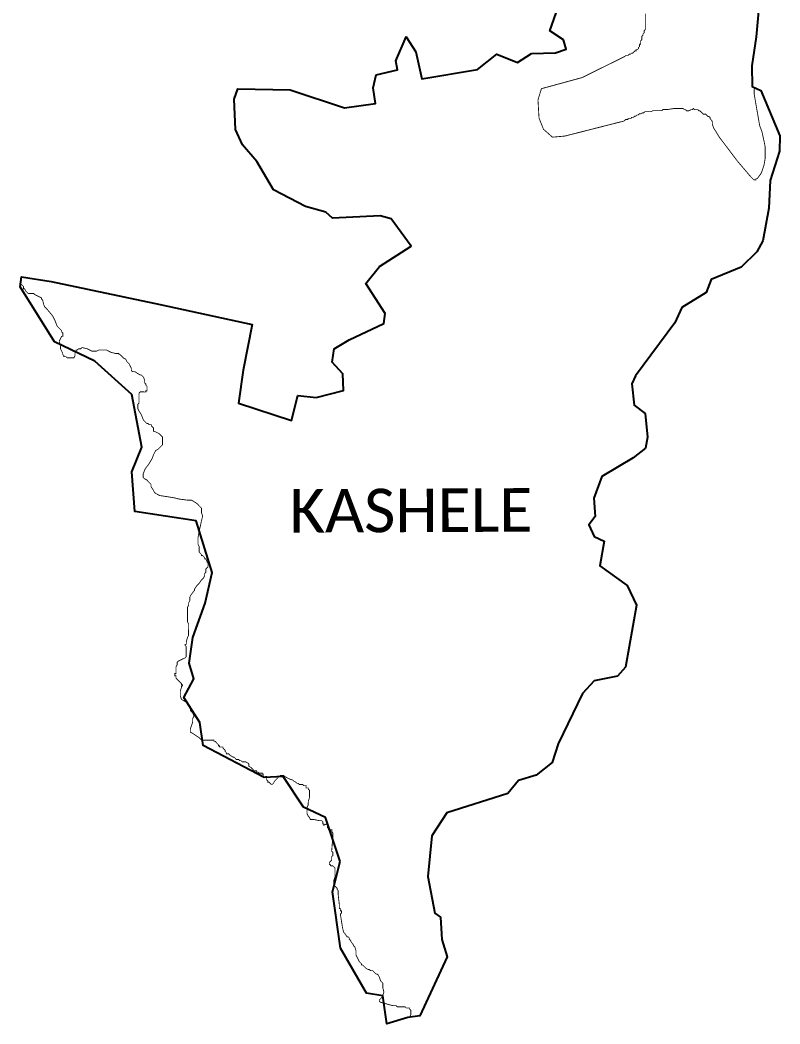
# Model space of a CAD drawing. Header units: metres. Extents: x 319409 to 322474, y 1847761 to 1853758.
# Drawn here: x 319409 to 322131, y 1847761 to 1851357 of the extents above; entities that cross this region are included whole.
import ezdxf

# ---------------------------------------------------------------- set-up
doc = ezdxf.new("R2010")
doc.units = ezdxf.units.M
for name, color, linetype in [('HAZARDS LINE', 1, 'Continuous'), ('village', 3, 'Continuous'), ('VILLAGE NAME', 250, 'Continuous')]:
    doc.layers.add(name, color=color, linetype=linetype)
doc.styles.get("Standard").update_dxf_attribs({"font": 'simplex.shx'})

msp = doc.modelspace()

# ---------------------------------------------------------------- linework, layer by layer
at = {"color": 3, "true_color": 0x00ff00, "flags": 128}
msp.add_lwpolyline([(321240.8, 1851237.2), (321327.1, 1851240.2)], dxfattribs=at)
at = {"layer": 'HAZARDS LINE', "lineweight": 18}
for points in [[(321649.2, 1851380.1, 3.03, 3.03, 0), (321648.9, 1851323.7, 3.03, 3.03, 0), (321644.8, 1851319.6, 3.03, 3.03, 0), (321644.8, 1851311.6, 3.03, 3.03, 0), (321640.7, 1851307.6, 3.03, 3.03, 0), (321640.7, 1851303.5, 3.03, 3.03, 0), (321636.7, 1851299.5, 3.03, 3.03, 0), (321636.6, 1851287.4, 3.03, 3.03, 0), (321632.6, 1851283.4, 3.03, 3.03, 0), (321632.5, 1851271.3, 3.03, 3.03, 0), (321628.5, 1851271.3, 3.03, 3.03, 0), (321628.4, 1851263.2, 3.03, 3.03, 0), (321624.4, 1851259.2, 3.03, 3.03, 0), (321624.4, 1851255.2, 3.03, 3.03, 0), (321620.3, 1851251.2, 3.03, 3.03, 0), (321616.3, 1851251.2, 3.03, 3.03, 0), (321616.2, 1851247.2, 3.03, 3.03, 0), (321612.2, 1851247.2, 3.03, 3.03, 0), (321608.2, 1851243.2, 3.03, 3.03, 0), (321604.1, 1851239.1, 3.03, 3.03, 0), (321600.1, 1851239.2, 3.03, 3.03, 0), (321596, 1851235.2, 3.03, 3.03, 0), (321592, 1851235.2, 3.03, 3.03, 0), (321587.9, 1851231.2, 3.03, 3.03, 0), (321579.9, 1851231.2, 3.03, 3.03, 0), (321575.8, 1851227.2, 3.03, 3.03, 0), (321422.2, 1851151.3, 3.03, 3.03, 0), (321276.8, 1851111.6, 3.03, 3.03, 0), (321264.5, 1851071.3, 3.03, 3.03, 0), (321268.2, 1851006.8, 3.03, 3.03, 0), (321284.1, 1850966.3, 3.03, 3.03, 0), (321316.3, 1850937.9, 3.03, 3.03, 0), (321360.6, 1850941.8, 3.03, 3.03, 0), (321562.6, 1850993.2, 3.03, 3.03, 0), (321566.6, 1850993.2, 3.03, 3.03, 0), (321574.7, 1850997.2, 3.03, 3.03, 0), (321578.8, 1851001.2, 3.03, 3.03, 0), (321586.8, 1851001.2, 3.03, 3.03, 0), (321586.8, 1851005.2, 3.03, 3.03, 0), (321598.9, 1851005.2, 3.03, 3.03, 0), (321599, 1851009.2, 3.03, 3.03, 0), (321607, 1851009.2, 3.03, 3.03, 0), (321611.1, 1851013.2, 3.03, 3.03, 0), (321615.1, 1851013.2, 3.03, 3.03, 0), (321619.2, 1851017.2, 3.03, 3.03, 0), (321623.2, 1851017.2, 3.03, 3.03, 0), (321627.3, 1851021.2, 3.03, 3.03, 0), (321631.3, 1851021.2, 3.03, 3.03, 0), (321639.4, 1851025.2, 3.03, 3.03, 0), (321643.4, 1851025.1, 3.03, 3.03, 0), (321647.5, 1851029.1, 3.03, 3.03, 0), (321671.7, 1851029, 3.03, 3.03, 0), (321675.7, 1851033, 3.03, 3.03, 0), (321708, 1851032.9, 3.03, 3.03, 0), (321712, 1851036.9, 3.03, 3.03, 0), (321728.2, 1851036.8, 3.03, 3.03, 0), (321752.4, 1851040.7, 3.03, 3.03, 0), (321784.7, 1851040.6, 3.03, 3.03, 0), (321788.7, 1851036.5, 3.03, 3.03, 0), (321792.7, 1851036.5, 3.03, 3.03, 0), (321796.7, 1851032.5, 3.03, 3.03, 0), (321804.8, 1851032.4, 3.03, 3.03, 0), (321812.9, 1851036.4, 3.03, 3.03, 0), (321816.9, 1851036.4, 3.03, 3.03, 0), (321821, 1851040.4, 3.03, 3.03, 0), (321825, 1851036.4, 3.03, 3.03, 0), (321837.1, 1851036.3, 3.03, 3.03, 0), (321841.1, 1851032.2, 3.03, 3.03, 0), (321845.1, 1851032.2, 3.03, 3.03, 0), (321849.2, 1851028.2, 3.03, 3.03, 0), (321857.2, 1851020.1, 3.03, 3.03, 0), (321865.2, 1851020, 3.03, 3.03, 0), (321869.3, 1851016, 3.03, 3.03, 0), (321873.3, 1851011.9, 3.03, 3.03, 0), (321877.3, 1851011.9, 3.03, 3.03, 0), (321881.3, 1851007.8, 3.03, 3.03, 0), (321881.3, 1851003.8, 3.03, 3.03, 0), (321885.3, 1850999.8, 3.03, 3.03, 0), (321885.3, 1850995.7, 3.03, 3.03, 0), (321889.3, 1850995.7, 3.03, 3.03, 0), (321889.3, 1850983.6, 3.03, 3.03, 0), (321893.3, 1850971.5, 3.03, 3.03, 0), (321901.3, 1850959.3, 3.03, 3.03, 0), (321913.3, 1850939.1, 3.03, 3.03, 0), (321977.4, 1850854.1, 3.03, 3.03, 0), (322025.5, 1850797.4, 3.03, 3.03, 0), (322033.6, 1850789.3, 3.03, 3.03, 0), (322037.6, 1850785.2, 3.03, 3.03, 0), (322045.6, 1850785.2, 3.03, 3.03, 0), (322045.7, 1850789.2, 3.03, 3.03, 0), (322049.7, 1850789.2, 3.03, 3.03, 0), (322061.9, 1850805.3, 3.03, 3.03, 0), (322065.9, 1850813.3, 3.03, 3.03, 0), (322070, 1850825.4, 3.03, 3.03, 0), (322074.1, 1850837.5, 3.03, 3.03, 0), (322078.3, 1850861.7, 3.03, 3.03, 0), (322078.5, 1850902, 3.03, 3.03, 0), (322074.5, 1850922.2, 3.03, 3.03, 0), (322066.6, 1850958.5, 3.03, 3.03, 0), (322058.7, 1850978.8, 3.03, 3.03, 0), (322039, 1851091.8, 3.03, 3.03, 0), (322039.1, 1851107.9, 3.03, 3.03, 0), (322040.4, 1851115.8, 3.03, 3.03, 0)], [(320804.5, 1847784.7, 3.03, 3.03, 0), (320804.9, 1847785.5, 3.03, 3.03, 0), (320809, 1847793.5, 3.03, 3.03, 0), (320809.1, 1847809.7, 3.03, 3.03, 0), (320805.1, 1847813.7, 3.03, 3.03, 0), (320805.1, 1847817.7, 3.03, 3.03, 0), (320793, 1847817.8, 3.03, 3.03, 0), (320789, 1847821.9, 3.03, 3.03, 0), (320760.7, 1847822, 3.03, 3.03, 0), (320756.7, 1847826, 3.03, 3.03, 0), (320744.6, 1847826.1, 3.03, 3.03, 0), (320700.3, 1847838.4, 3.03, 3.03, 0), (320696.3, 1847842.5, 3.03, 3.03, 0), (320696.3, 1847846.5, 3.03, 3.03, 0), (320704.4, 1847854.5, 3.03, 3.03, 0), (320708.5, 1847862.6, 3.03, 3.03, 0), (320712.6, 1847874.7, 3.03, 3.03, 0), (320708.6, 1847890.8, 3.03, 3.03, 0), (320708.7, 1847907, 3.03, 3.03, 0), (320704.7, 1847911, 3.03, 3.03, 0), (320700.7, 1847915.1, 3.03, 3.03, 0), (320696.7, 1847927.2, 3.03, 3.03, 0), (320692.7, 1847935.3, 3.03, 3.03, 0), (320688.7, 1847939.3, 3.03, 3.03, 0), (320684.6, 1847939.4, 3.03, 3.03, 0), (320676.6, 1847947.5, 3.03, 3.03, 0), (320672.6, 1847951.5, 3.03, 3.03, 0), (320664.5, 1847951.6, 3.03, 3.03, 0), (320660.5, 1847955.6, 3.03, 3.03, 0), (320656.5, 1847955.6, 3.03, 3.03, 0), (320648.4, 1847959.7, 3.03, 3.03, 0), (320644.4, 1847963.8, 3.03, 3.03, 0), (320636.4, 1847971.9, 3.03, 3.03, 0), (320632.4, 1847971.9, 3.03, 3.03, 0), (320632.4, 1847975.9, 3.03, 3.03, 0), (320624.4, 1847984, 3.03, 3.03, 0), (320616.4, 1848000.2, 3.03, 3.03, 0), (320612.4, 1848008.3, 3.03, 3.03, 0), (320612.4, 1848024.4, 3.03, 3.03, 0), (320608.5, 1848036.5, 3.03, 3.03, 0), (320604.5, 1848040.6, 3.03, 3.03, 0), (320600.5, 1848048.7, 3.03, 3.03, 0), (320596.4, 1848052.7, 3.03, 3.03, 0), (320592.5, 1848060.8, 3.03, 3.03, 0), (320588.4, 1848064.9, 3.03, 3.03, 0), (320588.5, 1848068.9, 3.03, 3.03, 0), (320584.4, 1848073, 3.03, 3.03, 0), (320580.4, 1848073, 3.03, 3.03, 0), (320572.4, 1848085.1, 3.03, 3.03, 0), (320568.4, 1848089.2, 3.03, 3.03, 0), (320564.4, 1848105.3, 3.03, 3.03, 0), (320556.6, 1848153.8, 3.03, 3.03, 0), (320560.6, 1848157.8, 3.03, 3.03, 0), (320560.7, 1848165.9, 3.03, 3.03, 0), (320556.7, 1848165.9, 3.03, 3.03, 0), (320556.7, 1848174, 3.03, 3.03, 0), (320552.7, 1848174, 3.03, 3.03, 0), (320552.7, 1848190.1, 3.03, 3.03, 0), (320548.9, 1848222.4, 3.03, 3.03, 0), (320548.9, 1848238.6, 3.03, 3.03, 0), (320544.9, 1848242.6, 3.03, 3.03, 0), (320544.9, 1848246.6, 3.03, 3.03, 0), (320536.9, 1848254.8, 3.03, 3.03, 0), (320532.9, 1848258.8, 3.03, 3.03, 0), (320533, 1848274.9, 3.03, 3.03, 0), (320537.1, 1848287, 3.03, 3.03, 0), (320537.2, 1848319.3, 3.03, 3.03, 0), (320533.2, 1848323.4, 3.03, 3.03, 0), (320529.2, 1848327.4, 3.03, 3.03, 0), (320521.1, 1848327.5, 3.03, 3.03, 0), (320521.1, 1848331.5, 3.03, 3.03, 0), (320517.1, 1848331.5, 3.03, 3.03, 0), (320517.2, 1848339.6, 3.03, 3.03, 0), (320525.3, 1848347.6, 3.03, 3.03, 0), (320525.3, 1848359.7, 3.03, 3.03, 0), (320529.4, 1848363.7, 3.03, 3.03, 0), (320529.4, 1848375.8, 3.03, 3.03, 0), (320525.4, 1848379.9, 3.03, 3.03, 0), (320529.7, 1848432.3, 3.03, 3.03, 0), (320529.8, 1848444.4, 3.03, 3.03, 0), (320525.7, 1848448.5, 3.03, 3.03, 0), (320525.8, 1848456.5, 3.03, 3.03, 0), (320521.7, 1848456.5, 3.03, 3.03, 0), (320521.7, 1848452.5, 3.03, 3.03, 0), (320517.7, 1848456.6, 3.03, 3.03, 0), (320513.7, 1848456.6, 3.03, 3.03, 0), (320513.7, 1848460.6, 3.03, 3.03, 0), (320509.7, 1848464.7, 3.03, 3.03, 0), (320509.7, 1848472.7, 3.03, 3.03, 0), (320505.7, 1848476.8, 3.03, 3.03, 0), (320497.6, 1848472.8, 3.03, 3.03, 0), (320497.6, 1848476.8, 3.03, 3.03, 0), (320493.6, 1848476.9, 3.03, 3.03, 0), (320493.6, 1848484.9, 3.03, 3.03, 0), (320489.6, 1848489, 3.03, 3.03, 0), (320481.6, 1848489, 3.03, 3.03, 0), (320461.4, 1848493.2, 3.03, 3.03, 0), (320449.3, 1848493.2, 3.03, 3.03, 0), (320445.3, 1848501.3, 3.03, 3.03, 0), (320441.3, 1848505.4, 3.03, 3.03, 0), (320437.3, 1848513.4, 3.03, 3.03, 0), (320437.4, 1848537.6, 3.03, 3.03, 0), (320441.5, 1848545.7, 3.03, 3.03, 0), (320441.6, 1848557.8, 3.03, 3.03, 0), (320445.7, 1848569.9, 3.03, 3.03, 0), (320445.8, 1848598.1, 3.03, 3.03, 0), (320441.8, 1848602.2, 3.03, 3.03, 0), (320441.8, 1848606.2, 3.03, 3.03, 0), (320433.7, 1848606.2, 3.03, 3.03, 0), (320433.8, 1848614.3, 3.03, 3.03, 0), (320425.7, 1848614.4, 3.03, 3.03, 0), (320421.7, 1848618.4, 3.03, 3.03, 0), (320409.6, 1848618.5, 3.03, 3.03, 0), (320405.6, 1848622.5, 3.03, 3.03, 0), (320401.5, 1848622.5, 3.03, 3.03, 0), (320397.5, 1848626.6, 3.03, 3.03, 0), (320389.5, 1848630.7, 3.03, 3.03, 0), (320385.5, 1848634.7, 3.03, 3.03, 0), (320373.4, 1848638.8, 3.03, 3.03, 0), (320357.3, 1848647, 3.03, 3.03, 0), (320353.3, 1848651, 3.03, 3.03, 0), (320341.2, 1848651.1, 3.03, 3.03, 0), (320337.1, 1848647.1, 3.03, 3.03, 0), (320333.1, 1848643, 3.03, 3.03, 0), (320325, 1848635, 3.03, 3.03, 0), (320320.9, 1848631, 3.03, 3.03, 0), (320316.8, 1848622.9, 3.03, 3.03, 0), (320312.8, 1848618.9, 3.03, 3.03, 0), (320308.7, 1848619, 3.03, 3.03, 0), (320304.7, 1848623, 3.03, 3.03, 0), (320300.7, 1848627.1, 3.03, 3.03, 0), (320296.7, 1848627.1, 3.03, 3.03, 0), (320296.7, 1848631.1, 3.03, 3.03, 0), (320292.7, 1848635.2, 3.03, 3.03, 0), (320292.7, 1848647.3, 3.03, 3.03, 0), (320288.7, 1848647.3, 3.03, 3.03, 0), (320280.6, 1848643.3, 3.03, 3.03, 0), (320276.6, 1848647.3, 3.03, 3.03, 0), (320280.7, 1848651.4, 3.03, 3.03, 0), (320280.7, 1848655.4, 3.03, 3.03, 0), (320276.6, 1848655.4, 3.03, 3.03, 0), (320276.7, 1848659.5, 3.03, 3.03, 0), (320264.6, 1848659.5, 3.03, 3.03, 0), (320260.5, 1848663.6, 3.03, 3.03, 0), (320256.5, 1848663.6, 3.03, 3.03, 0), (320256.5, 1848667.6, 3.03, 3.03, 0), (320244.4, 1848667.7, 3.03, 3.03, 0), (320244.5, 1848671.7, 3.03, 3.03, 0), (320236.4, 1848679.8, 3.03, 3.03, 0), (320228.4, 1848683.9, 3.03, 3.03, 0), (320228.4, 1848692, 3.03, 3.03, 0), (320224.4, 1848696, 3.03, 3.03, 0), (320216.4, 1848700.1, 3.03, 3.03, 0), (320204.3, 1848700.1, 3.03, 3.03, 0), (320200.2, 1848704.2, 3.03, 3.03, 0), (320196.2, 1848704.2, 3.03, 3.03, 0), (320192.2, 1848708.3, 3.03, 3.03, 0), (320184.1, 1848708.3, 3.03, 3.03, 0), (320176.1, 1848716.4, 3.03, 3.03, 0), (320172.1, 1848716.4, 3.03, 3.03, 0), (320160, 1848724.6, 3.03, 3.03, 0), (320156, 1848728.6, 3.03, 3.03, 0), (320147.9, 1848728.7, 3.03, 3.03, 0), (320147.9, 1848732.7, 3.03, 3.03, 0), (320143.9, 1848736.7, 3.03, 3.03, 0), (320143.9, 1848740.8, 3.03, 3.03, 0), (320139.9, 1848744.8, 3.03, 3.03, 0), (320135.9, 1848748.9, 3.03, 3.03, 0), (320135.9, 1848752.9, 3.03, 3.03, 0), (320123.8, 1848753, 3.03, 3.03, 0), (320123.8, 1848757, 3.03, 3.03, 0), (320119.8, 1848757, 3.03, 3.03, 0), (320119.8, 1848761.1, 3.03, 3.03, 0), (320111.8, 1848769.2, 3.03, 3.03, 0), (320107.8, 1848773.2, 3.03, 3.03, 0), (320103.8, 1848773.2, 3.03, 3.03, 0), (320103.8, 1848777.3, 3.03, 3.03, 0), (320059.4, 1848777.5, 3.03, 3.03, 0), (320051.4, 1848785.6, 3.03, 3.03, 0), (320027.3, 1848801.9, 3.03, 3.03, 0), (320019.2, 1848805.9, 3.03, 3.03, 0), (320019.3, 1848818, 3.03, 3.03, 0), (320023.4, 1848830.1, 3.03, 3.03, 0), (320027.4, 1848842.2, 3.03, 3.03, 0), (320027.5, 1848854.3, 3.03, 3.03, 0), (320031.6, 1848862.4, 3.03, 3.03, 0), (320031.6, 1848866.4, 3.03, 3.03, 0), (320027.6, 1848874.5, 3.03, 3.03, 0), (320023.6, 1848878.5, 3.03, 3.03, 0), (320019.6, 1848882.6, 3.03, 3.03, 0), (320019.6, 1848894.7, 3.03, 3.03, 0), (320015.6, 1848898.7, 3.03, 3.03, 0), (320015.6, 1848902.8, 3.03, 3.03, 0), (320011.6, 1848906.8, 3.03, 3.03, 0), (320007.6, 1848910.9, 3.03, 3.03, 0), (319995.5, 1848919, 3.03, 3.03, 0), (319987.5, 1848923.1, 3.03, 3.03, 0), (319983.5, 1848935.2, 3.03, 3.03, 0), (319983.6, 1848955.4, 3.03, 3.03, 0), (319987.7, 1848967.5, 3.03, 3.03, 0), (319987.7, 1848971.5, 3.03, 3.03, 0), (319991.8, 1848971.5, 3.03, 3.03, 0), (319991.8, 1848975.5, 3.03, 3.03, 0), (319987.8, 1848975.5, 3.03, 3.03, 0), (319987.8, 1848979.6, 3.03, 3.03, 0), (319983.8, 1848983.6, 3.03, 3.03, 0), (319979.7, 1848987.7, 3.03, 3.03, 0), (319971.7, 1848995.8, 3.03, 3.03, 0), (319967.7, 1848999.8, 3.03, 3.03, 0), (319967.7, 1849007.9, 3.03, 3.03, 0), (319963.7, 1849007.9, 3.03, 3.03, 0), (319963.7, 1849016, 3.03, 3.03, 0), (319967.8, 1849016, 3.03, 3.03, 0), (319967.9, 1849040.2, 3.03, 3.03, 0), (319972, 1849048.2, 3.03, 3.03, 0), (319972, 1849056.3, 3.03, 3.03, 0), (319976.1, 1849060.3, 3.03, 3.03, 0), (319992.2, 1849068.3, 3.03, 3.03, 0), (320000.3, 1849072.3, 3.03, 3.03, 0), (320004.4, 1849076.3, 3.03, 3.03, 0), (320004.5, 1849112.6, 3.03, 3.03, 0), (320000.5, 1849116.7, 3.03, 3.03, 0), (320000.6, 1849120.7, 3.03, 3.03, 0), (320004.6, 1849120.7, 3.03, 3.03, 0), (320004.6, 1849128.8, 3.03, 3.03, 0), (320008.7, 1849144.9, 3.03, 3.03, 0), (320012.8, 1849152.9, 3.03, 3.03, 0), (320013, 1849193.3, 3.03, 3.03, 0), (320009, 1849201.4, 3.03, 3.03, 0), (320009.3, 1849253.8, 3.03, 3.03, 0), (320013.3, 1849261.9, 3.03, 3.03, 0), (320013.4, 1849269.9, 3.03, 3.03, 0), (320017.4, 1849278, 3.03, 3.03, 0), (320017.5, 1849290.1, 3.03, 3.03, 0), (320021.6, 1849298.1, 3.03, 3.03, 0), (320033.8, 1849314.2, 3.03, 3.03, 0), (320033.8, 1849318.2, 3.03, 3.03, 0), (320041.9, 1849330.3, 3.03, 3.03, 0), (320050, 1849338.3, 3.03, 3.03, 0), (320058.1, 1849350.4, 3.03, 3.03, 0), (320066.2, 1849358.4, 3.03, 3.03, 0), (320070.3, 1849366.5, 3.03, 3.03, 0), (320070.3, 1849374.5, 3.03, 3.03, 0), (320074.4, 1849378.6, 3.03, 3.03, 0), (320074.5, 1849390.7, 3.03, 3.03, 0), (320082.6, 1849398.7, 3.03, 3.03, 0), (320082.6, 1849410.8, 3.03, 3.03, 0), (320078.6, 1849414.8, 3.03, 3.03, 0), (320078.6, 1849418.9, 3.03, 3.03, 0), (320074.6, 1849427, 3.03, 3.03, 0), (320070.6, 1849427, 3.03, 3.03, 0), (320070.6, 1849431, 3.03, 3.03, 0), (320066.6, 1849435.1, 3.03, 3.03, 0), (320062.6, 1849439.1, 3.03, 3.03, 0), (320058.6, 1849439.2, 3.03, 3.03, 0), (320058.6, 1849443.2, 3.03, 3.03, 0), (320054.6, 1849447.2, 3.03, 3.03, 0), (320050.5, 1849451.3, 3.03, 3.03, 0), (320050.6, 1849471.5, 3.03, 3.03, 0), (320046.7, 1849479.6, 3.03, 3.03, 0), (320046.8, 1849503.8, 3.03, 3.03, 0), (320050.9, 1849527.9, 3.03, 3.03, 0), (320055, 1849544.1, 3.03, 3.03, 0), (320059.2, 1849564.2, 3.03, 3.03, 0), (320063.3, 1849580.3, 3.03, 3.03, 0), (320059.3, 1849592.5, 3.03, 3.03, 0), (320059.4, 1849608.6, 3.03, 3.03, 0), (320055.4, 1849612.6, 3.03, 3.03, 0), (320051.3, 1849616.7, 3.03, 3.03, 0), (320043.3, 1849624.8, 3.03, 3.03, 0), (320031.3, 1849632.9, 3.03, 3.03, 0), (320023.2, 1849637, 3.03, 3.03, 0), (320011.1, 1849637.1, 3.03, 3.03, 0), (319978.9, 1849641.3, 3.03, 3.03, 0), (319962.7, 1849645.4, 3.03, 3.03, 0), (319938.6, 1849649.5, 3.03, 3.03, 0), (319910.3, 1849653.7, 3.03, 3.03, 0), (319894.2, 1849661.8, 3.03, 3.03, 0), (319890.2, 1849665.9, 3.03, 3.03, 0), (319886.2, 1849674, 3.03, 3.03, 0), (319878.2, 1849686.1, 3.03, 3.03, 0), (319878.3, 1849694.2, 3.03, 3.03, 0), (319874.2, 1849698.2, 3.03, 3.03, 0), (319862.2, 1849710.4, 3.03, 3.03, 0), (319854.2, 1849714.5, 3.03, 3.03, 0), (319850.1, 1849718.5, 3.03, 3.03, 0), (319850.2, 1849730.6, 3.03, 3.03, 0), (319854.3, 1849742.7, 3.03, 3.03, 0), (319858.4, 1849750.8, 3.03, 3.03, 0), (319870.5, 1849766.8, 3.03, 3.03, 0), (319882.7, 1849787, 3.03, 3.03, 0), (319886.8, 1849799, 3.03, 3.03, 0), (319890.9, 1849807.1, 3.03, 3.03, 0), (319895, 1849815.1, 3.03, 3.03, 0), (319903.1, 1849819.1, 3.03, 3.03, 0), (319907.1, 1849823.2, 3.03, 3.03, 0), (319919.3, 1849835.2, 3.03, 3.03, 0), (319919.4, 1849863.4, 3.03, 3.03, 0), (319915.4, 1849867.5, 3.03, 3.03, 0), (319907.4, 1849875.6, 3.03, 3.03, 0), (319891.3, 1849883.7, 3.03, 3.03, 0), (319887.2, 1849883.8, 3.03, 3.03, 0), (319887.3, 1849895.9, 3.03, 3.03, 0), (319883.3, 1849899.9, 3.03, 3.03, 0), (319879.3, 1849904, 3.03, 3.03, 0), (319879.3, 1849908, 3.03, 3.03, 0), (319871.2, 1849908.1, 3.03, 3.03, 0), (319867.2, 1849912.1, 3.03, 3.03, 0), (319863.2, 1849912.1, 3.03, 3.03, 0), (319859.2, 1849916.2, 3.03, 3.03, 0), (319851.1, 1849924.3, 3.03, 3.03, 0), (319843.2, 1849944.5, 3.03, 3.03, 0), (319835.2, 1849956.6, 3.03, 3.03, 0), (319831.2, 1849964.7, 3.03, 3.03, 0), (319831.2, 1849980.9, 3.03, 3.03, 0), (319835.3, 1849984.9, 3.03, 3.03, 0), (319835.5, 1850021.2, 3.03, 3.03, 0), (319839.5, 1850025.2, 3.03, 3.03, 0), (319859.7, 1850025.1, 3.03, 3.03, 0), (319859.7, 1850029.1, 3.03, 3.03, 0), (319863.7, 1850029.1, 3.03, 3.03, 0), (319863.8, 1850045.3, 3.03, 3.03, 0), (319859.8, 1850049.3, 3.03, 3.03, 0), (319859.8, 1850053.3, 3.03, 3.03, 0), (319855.8, 1850057.4, 3.03, 3.03, 0), (319855.8, 1850065.5, 3.03, 3.03, 0), (319851.9, 1850077.6, 3.03, 3.03, 0), (319847.9, 1850081.6, 3.03, 3.03, 0), (319843.8, 1850085.7, 3.03, 3.03, 0), (319839.8, 1850085.7, 3.03, 3.03, 0), (319819.7, 1850097.9, 3.03, 3.03, 0), (319811.6, 1850098, 3.03, 3.03, 0), (319807.6, 1850102, 3.03, 3.03, 0), (319807.7, 1850110.1, 3.03, 3.03, 0), (319803.7, 1850118.2, 3.03, 3.03, 0), (319799.7, 1850126.3, 3.03, 3.03, 0), (319791.6, 1850134.4, 3.03, 3.03, 0), (319787.6, 1850142.5, 3.03, 3.03, 0), (319779.6, 1850146.5, 3.03, 3.03, 0), (319767.6, 1850158.7, 3.03, 3.03, 0), (319763.5, 1850158.7, 3.03, 3.03, 0), (319763.5, 1850162.7, 3.03, 3.03, 0), (319751.4, 1850162.8, 3.03, 3.03, 0), (319735.3, 1850166.9, 3.03, 3.03, 0), (319719.2, 1850175.1, 3.03, 3.03, 0), (319691, 1850175.2, 3.03, 3.03, 0), (319682.9, 1850171.2, 3.03, 3.03, 0), (319666.8, 1850171.3, 3.03, 3.03, 0), (319650.7, 1850179.4, 3.03, 3.03, 0), (319634.6, 1850183.5, 3.03, 3.03, 0), (319630.5, 1850183.6, 3.03, 3.03, 0), (319626.5, 1850179.5, 3.03, 3.03, 0), (319618.4, 1850179.6, 3.03, 3.03, 0), (319614.3, 1850175.6, 3.03, 3.03, 0), (319610.3, 1850175.6, 3.03, 3.03, 0), (319610.3, 1850171.5, 3.03, 3.03, 0), (319606.3, 1850171.6, 3.03, 3.03, 0), (319606.2, 1850155.4, 3.03, 3.03, 0), (319602.1, 1850147.4, 3.03, 3.03, 0), (319577.9, 1850147.5, 3.03, 3.03, 0), (319573.9, 1850151.5, 3.03, 3.03, 0), (319565.8, 1850151.6, 3.03, 3.03, 0), (319565.8, 1850155.6, 3.03, 3.03, 0), (319561.8, 1850159.7, 3.03, 3.03, 0), (319561.9, 1850163.7, 3.03, 3.03, 0), (319557.9, 1850171.8, 3.03, 3.03, 0), (319553.9, 1850179.9, 3.03, 3.03, 0), (319553.9, 1850188, 3.03, 3.03, 0), (319549.9, 1850204.1, 3.03, 3.03, 0), (319550, 1850208.1, 3.03, 3.03, 0), (319554, 1850216.2, 3.03, 3.03, 0), (319558.1, 1850224.2, 3.03, 3.03, 0), (319562.1, 1850224.2, 3.03, 3.03, 0), (319562.2, 1850236.3, 3.03, 3.03, 0), (319558.2, 1850240.4, 3.03, 3.03, 0), (319558.2, 1850244.4, 3.03, 3.03, 0), (319550.2, 1850252.5, 3.03, 3.03, 0), (319542.2, 1850260.6, 3.03, 3.03, 0), (319534.2, 1850280.8, 3.03, 3.03, 0), (319526.2, 1850297, 3.03, 3.03, 0), (319506.1, 1850321.3, 3.03, 3.03, 0), (319498.1, 1850329.4, 3.03, 3.03, 0), (319494.1, 1850337.5, 3.03, 3.03, 0), (319490.2, 1850353.7, 3.03, 3.03, 0), (319486.1, 1850357.7, 3.03, 3.03, 0), (319486.2, 1850361.8, 3.03, 3.03, 0), (319478.1, 1850365.8, 3.03, 3.03, 0), (319470.1, 1850369.9, 3.03, 3.03, 0), (319462, 1850374, 3.03, 3.03, 0), (319458, 1850378, 3.03, 3.03, 0), (319437.8, 1850378.1, 3.03, 3.03, 0), (319429.8, 1850386.2, 3.03, 3.03, 0), (319425.8, 1850394.3, 3.03, 3.03, 0), (319421.8, 1850394.3, 3.03, 3.03, 0), (319421.8, 1850402.4, 3.03, 3.03, 0), (319417.8, 1850406.5, 3.03, 3.03, 0), (319410.9, 1850413.4, 3.03, 3.03, 0)]]:
    msp.add_lwpolyline(points, format="xyseb", dxfattribs=at)
at = {"layer": 'village', "color": 3, "true_color": 0x00ff00}
for points in [[(322059.1, 1851442.7, 0), (322046.3, 1851297.5, 0), (322030.9, 1851193.9, 0), (322031.6, 1851119.8, 0), (322063.2, 1851105.6, 0), (322131.2, 1850943, 0), (322129.1, 1850888, 0), (322096.5, 1850782.6, 0), (322091.9, 1850683.2, 0), (322069.6, 1850567, 0), (322049, 1850527, 0), (321992.3, 1850472, 0), (321884.6, 1850428.4, 0), (321867.3, 1850381.7, 0), (321779.4, 1850327.8, 0), (321755.3, 1850272.2, 0), (321613.8, 1850082.5, 0), (321600.7, 1850054.4, 0), (321609.6, 1849977.6, 0), (321648.3, 1849947.8, 0), (321657.3, 1849863.3, 0), (321649.5, 1849823.2, 0), (321606, 1849789.1, 0), (321493, 1849721.9, 0), (321465.1, 1849644.8, 0), (321469, 1849579.1, 0), (321446.3, 1849549.1, 0), (321465.3, 1849507, 0), (321501.5, 1849490, 0), (321485.5, 1849401.6, 0), (321584.4, 1849331.3, 0), (321616.9, 1849261.6, 0), (321577.9, 1849038.7, 0), (321549.3, 1849006.5, 0), (321465.9, 1848990.6, 0), (321423.8, 1848945, 0), (321336.6, 1848764.5, 0), (321315.6, 1848697.1, 0), (321257.5, 1848652.1, 0), (321195, 1848633.3, 0), (321157.1, 1848586.5, 0), (320938.4, 1848517, 0), (320884, 1848434.7, 0), (320870.2, 1848289.5, 0), (320895.5, 1848157.4, 0), (320914.9, 1848142.8, 0), (320920.4, 1848063.7, 0), (320939.1, 1848001.4, 0), (320841.8, 1847789.5, 0), (320797.9, 1847783.8, 0), (320723.6, 1847760.8, 0), (320708.3, 1847861.4, 0), (320650.4, 1847870.9, 0), (320557.3, 1848031.7, 0), (320528.2, 1848233.6, 0), (320556.4, 1848343.1, 0)], [(322059.1, 1851442.7, 0), (322046.3, 1851297.5, 0), (322030.9, 1851193.9, 0), (322031.6, 1851119.8, 0), (322063.2, 1851105.6, 0), (322131.2, 1850943, 0), (322129.1, 1850888, 0), (322096.5, 1850782.6, 0), (322091.9, 1850683.2, 0), (322069.6, 1850567, 0), (322049, 1850527, 0), (321992.3, 1850472, 0), (321884.6, 1850428.4, 0), (321867.3, 1850381.7, 0), (321779.4, 1850327.8, 0), (321755.3, 1850272.2, 0), (321613.8, 1850082.5, 0), (321600.7, 1850054.4, 0), (321609.6, 1849977.6, 0), (321648.3, 1849947.8, 0), (321657.3, 1849863.3, 0), (321649.5, 1849823.2, 0), (321606, 1849789.1, 0), (321493, 1849721.9, 0), (321465.1, 1849644.8, 0), (321469, 1849579.1, 0), (321446.3, 1849549.1, 0), (321465.3, 1849507, 0), (321501.5, 1849490, 0), (321485.5, 1849401.6, 0), (321584.4, 1849331.3, 0), (321616.9, 1849261.6, 0), (321577.9, 1849038.7, 0), (321549.3, 1849006.5, 0), (321465.9, 1848990.6, 0), (321423.8, 1848945, 0), (321336.6, 1848764.5, 0), (321315.6, 1848697.1, 0), (321257.5, 1848652.1, 0), (321195, 1848633.3, 0), (321157.1, 1848586.5, 0), (320938.4, 1848517, 0), (320884, 1848434.7, 0), (320870.2, 1848289.5, 0), (320895.5, 1848157.4, 0), (320914.9, 1848142.8, 0), (320920.4, 1848063.7, 0), (320939.1, 1848001.4, 0), (320841.8, 1847789.5, 0), (320797.9, 1847783.8, 0), (320723.6, 1847760.8, 0), (320708.3, 1847861.4, 0), (320650.4, 1847870.9, 0), (320557.3, 1848031.7, 0), (320528.2, 1848233.6, 0), (320556.4, 1848343.1, 0)], [(321327.1, 1851240.2, 0), (321365.9, 1851253.1, 0), (321355.5, 1851286.8, 0), (321307.1, 1851318.5, 0), (321337.2, 1851403.9, 0)], [(321327.1, 1851240.2, 0), (321365.9, 1851253.1, 0), (321355.5, 1851286.8, 0), (321307.1, 1851318.5, 0), (321337.2, 1851403.9, 0)], [(320556.4, 1848343.1, 0), (320502.8, 1848499.8, 0), (320424.4, 1848537.6, 0), (320351.2, 1848647.3, 0), (320283.4, 1848643.1, 0), (320064.9, 1848758, 0), (320052.9, 1848840.5, 0), (319995.3, 1848930.1, 0), (320031.4, 1848996.7, 0), (320015.2, 1849053.8, 0), (320027.9, 1849144.7, 0), (320072.4, 1849268.3, 0), (320097.5, 1849377.9, 0), (320040.2, 1849562.7, 0), (319820.9, 1849597, 0), (319809.7, 1849738.9, 0), (319845.7, 1849827.2, 0), (319809.5, 1850015.7, 0), (319677.2, 1850135.3, 0), (319532.3, 1850204.7, 0), (319409.3, 1850401.3, 0), (319414.2, 1850437.1, 0), (319520.5, 1850420.9, 0), (319910.7, 1850338.7, 0), (320241, 1850266.4, 0), (320208.7, 1850103.6, 0), (320191.7, 1849984.9, 0), (320381.2, 1849923, 0), (320404.5, 1850012, 0), (320470, 1850004.6, 0), (320568.3, 1850030.1, 0), (320565.8, 1850089.6, 0), (320526.9, 1850131.7, 0), (320534.2, 1850179.1, 0), (320588.1, 1850212.2, 0), (320712.7, 1850269.7, 0), (320717.2, 1850306.1, 0), (320648.3, 1850413.1, 0), (320697.3, 1850474.3, 0), (320810.1, 1850547.2, 0), (320738.2, 1850645.6, 0), (320699.5, 1850655.8, 0), (320528.7, 1850648.1, 0), (320504.8, 1850669.2, 0), (320432.2, 1850688.9, 0), (320317, 1850749.5, 0), (320257.3, 1850851.3, 0), (320205.5, 1850910.9, 0), (320181.5, 1850965.1, 0), (320176.6, 1851074.6, 0), (320189.8, 1851111.1, 0), (320377.3, 1851107.1, 0), (320571.7, 1851042.5, 0), (320682.7, 1851058.2, 0), (320674.4, 1851114.8, 0), (320684.8, 1851160.8, 0), (320760.7, 1851179, 0), (320755.5, 1851211.1, 0), (320792, 1851297.4, 0), (320826.6, 1851244, 0), (320848.8, 1851147, 0), (321047.8, 1851180, 0), (321117.2, 1851235.3, 0), (321190.6, 1851205.4, 0), (321240.7, 1851237.3, 0)], [(320556.4, 1848343.1, 0), (320502.8, 1848499.8, 0), (320424.4, 1848537.6, 0), (320351.2, 1848647.3, 0), (320283.4, 1848643.1, 0), (320064.9, 1848758, 0), (320052.9, 1848840.5, 0), (319995.3, 1848930.1, 0), (320031.4, 1848996.7, 0), (320015.2, 1849053.8, 0), (320027.9, 1849144.7, 0), (320072.4, 1849268.3, 0), (320097.5, 1849377.9, 0), (320040.2, 1849562.7, 0), (319820.9, 1849597, 0), (319809.7, 1849738.9, 0), (319845.7, 1849827.2, 0), (319809.5, 1850015.7, 0), (319677.2, 1850135.3, 0), (319532.3, 1850204.7, 0), (319409.3, 1850401.3, 0), (319414.2, 1850437.1, 0), (319520.5, 1850420.9, 0), (319910.7, 1850338.7, 0), (320241, 1850266.4, 0), (320208.7, 1850103.6, 0), (320191.7, 1849984.9, 0), (320381.2, 1849923, 0), (320404.5, 1850012, 0), (320470, 1850004.6, 0), (320568.3, 1850030.1, 0), (320565.8, 1850089.6, 0), (320526.9, 1850131.7, 0), (320534.2, 1850179.1, 0), (320588.1, 1850212.2, 0), (320712.7, 1850269.7, 0), (320717.2, 1850306.1, 0), (320648.3, 1850413.1, 0), (320697.3, 1850474.3, 0), (320810.1, 1850547.2, 0), (320738.2, 1850645.6, 0), (320699.5, 1850655.8, 0), (320528.7, 1850648.1, 0), (320504.8, 1850669.2, 0), (320432.2, 1850688.9, 0), (320317, 1850749.5, 0), (320257.3, 1850851.3, 0), (320205.5, 1850910.9, 0), (320181.5, 1850965.1, 0), (320176.6, 1851074.6, 0), (320189.8, 1851111.1, 0), (320377.3, 1851107.1, 0), (320571.7, 1851042.5, 0), (320682.7, 1851058.2, 0), (320674.4, 1851114.8, 0), (320684.8, 1851160.8, 0), (320760.7, 1851179, 0), (320755.5, 1851211.1, 0), (320792, 1851297.4, 0), (320826.6, 1851244, 0), (320848.8, 1851147, 0), (321047.8, 1851180, 0), (321117.2, 1851235.3, 0), (321190.6, 1851205.4, 0), (321240.7, 1851237.3, 0)]]:
    msp.add_polyline3d(points, dxfattribs=at)

# ---------------------------------------------------------------- texts
at = {"layer": 'VILLAGE NAME', "insert": (320374.4, 1849676.9), "char_height": 155.989, "attachment_point": 1, "rotation": 0.2435}
msp.add_mtext_dynamic_manual_height_columns('{\\fCalibri|b0|i0|c0|p34;KASHELE}', width=1337.277, gutter_width=779.9, heights=[0], dxfattribs=at)
msp.add_mtext_dynamic_manual_height_columns('{\\fCalibri|b0|i0|c0|p34;KASHELE}', width=1337.277, gutter_width=779.9, heights=[0], dxfattribs=at)

doc.saveas('drawing.dxf')
